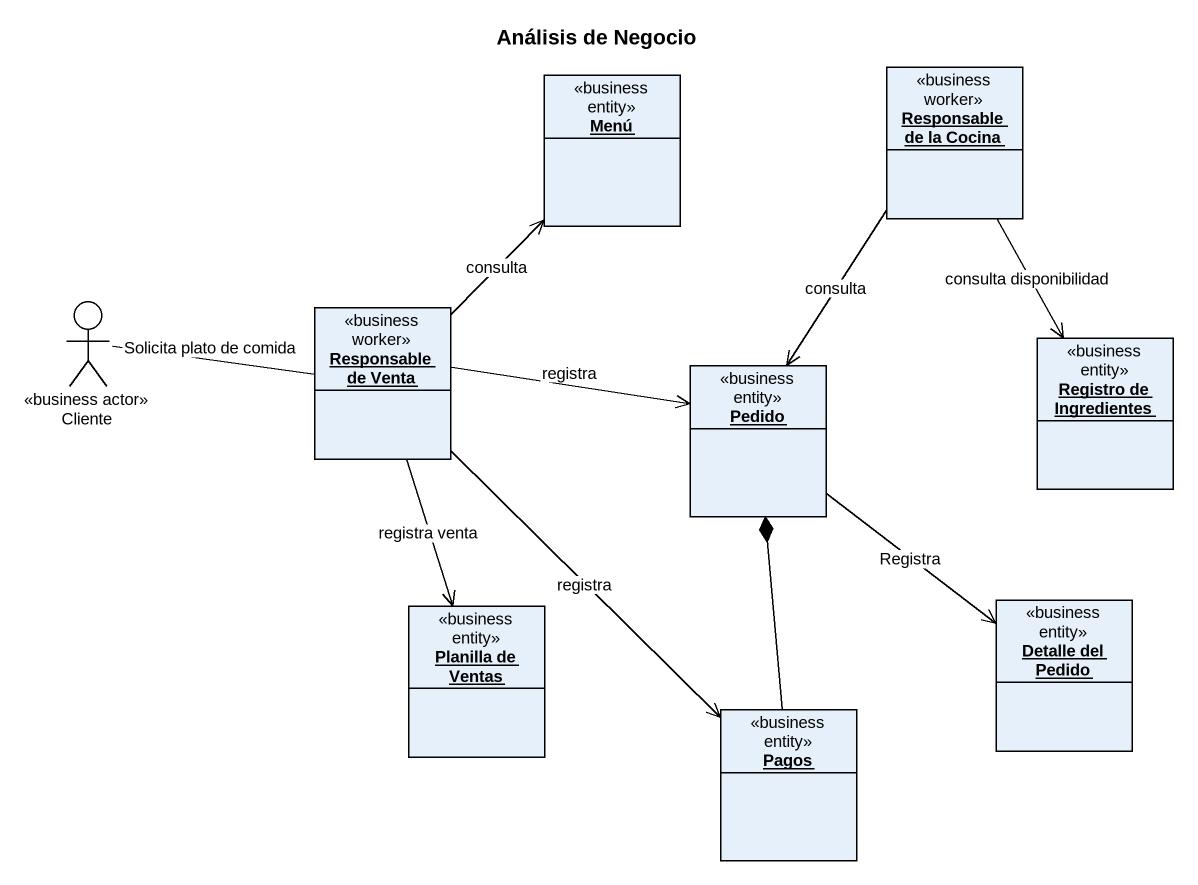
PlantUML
@startuml
title Análisis de Negocio
allowmixing
hide circle
hide empty members
object Menú <<business entity>>
object "Responsable de la Cocina" as Responsable_de_la_Cocina <<business worker>>
actor Cliente <<business actor>>
object "Responsable de Venta" as Responsable_de_Venta <<business worker>>
object Pedido <<business entity>>
object "Registro de Ingredientes" as Registro_de_Ingredientes <<business entity>>
object "Planilla de Ventas" as Planilla_de_Ventas <<business entity>>
object "Detalle del Pedido" as Detalle_del_Pedido <<business entity>>
object Pagos <<business entity>>
Responsable_de_la_Cocina --> Pedido : consulta
Responsable_de_la_Cocina --> Registro_de_Ingredientes : consulta disponibilidad
Cliente -right- Responsable_de_Venta : Solicita plato de comida
Responsable_de_Venta -up-> Menú : consulta
Responsable_de_Venta -right-> Pedido : registra
Responsable_de_Venta --> Planilla_de_Ventas : registra venta
Responsable_de_Venta --> Pagos : registra
Pedido --> Detalle_del_Pedido : Registra
Pagos -up-* Pedido
@enduml
